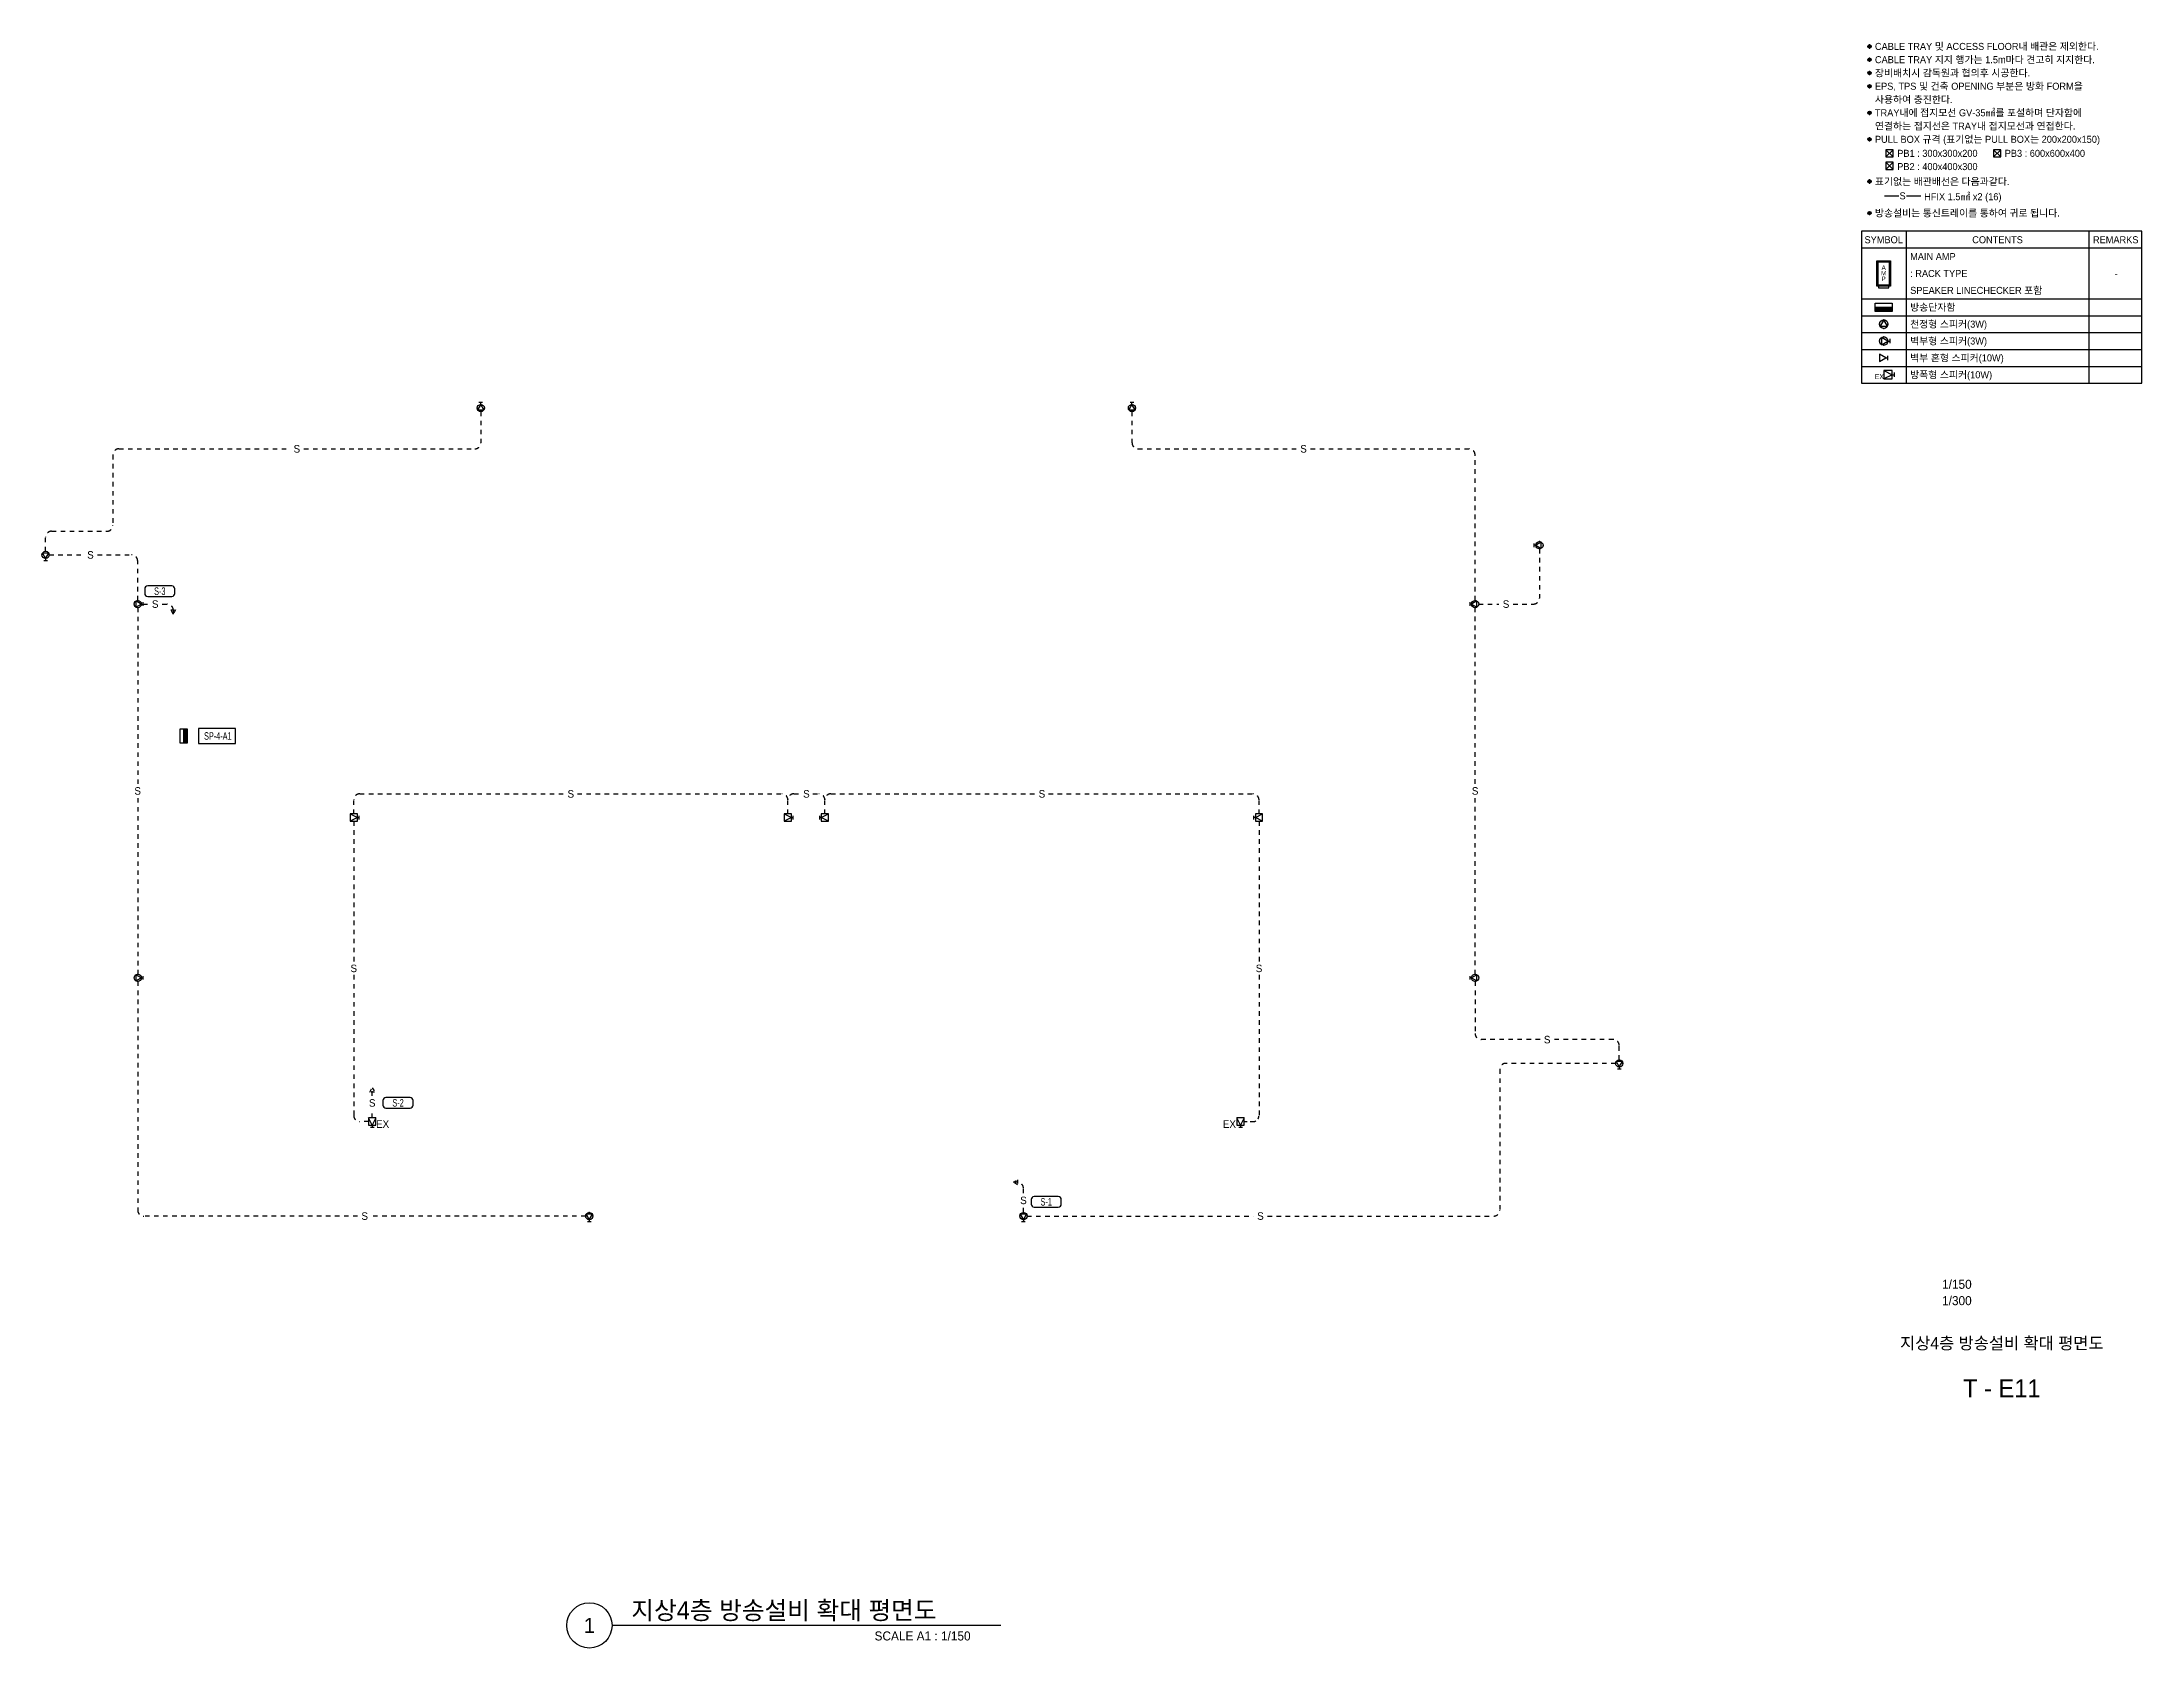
# Model space of a CAD drawing. Header units: millimetres. Extents: x 93478 to 502050, y -351975 to 881490.
# Drawn here: x 271420 to 375900, y 360825 to 440745 of the extents above; entities that cross this region are included whole.
import ezdxf
from ezdxf.enums import TextEntityAlignment as Align

# ---------------------------------------------------------------- set-up
doc = ezdxf.new("R2010")
doc.units = ezdxf.units.MM
doc.header["$LTSCALE"] = 150
doc.set_wipeout_variables(frame=1)
doc.linetypes.add('D1', pattern=[3, 1, -1, 1])
for name, color, linetype in [('------30 Public Address Terminal Board', 3, 'Continuous'), ('------31 Speaker', 3, 'Continuous'), ('-----20 General Symbol', 3, 'Continuous'), ('-----21 Embeded Wire in Ceiling or Wall', 4, 'Continuous'), ('-----23 Concealed or Exposed Wire', 4, 'D1'), ('-----29 Cable Schedule', 1, 'Continuous'), ('-----30 Text', 2, 'Continuous'), ('-----41 Drawing Title', 2, 'Continuous'), ('-----42 Drawing Number', 2, 'Continuous'), ('-----43 Drawing Scale', 3, 'Continuous')]:
    doc.layers.add(name, color=color, linetype=linetype)
doc.styles.add('ELEC', font='')
doc.styles.get('ELEC').set_extended_font_data('Dotum')

# ---------------------------------------------------------------- blocks, each defined once
blk = doc.blocks.new('I02')
for p, q in [((-75, 0), (0, 0)), ((0, -75), (0, 75))]:
    blk.add_line(p, q)
blk.add_lwpolyline([(-300, -130), (-75, 0), (-300, 130)], close=True)
at = {"linetype": 'Continuous'}
blk.add_circle((-225, 0), 150, dxfattribs=at)
for p in [(-225, 150), (-375, 0), (-225, -150), (-75, 0)]:
    blk.add_point(p)
blk = doc.blocks.new('I05')
blk.add_hatch(color=256).paths.add_polyline_path([(300, 150), (-300, 150), (-300, 0), (300, 0)])
blk.add_line((-300, 150), (300, 150))
blk.add_lwpolyline([(-300, 0), (-300, 300), (300, 300), (300, 0)], close=True)
blk = doc.blocks.new('I04')
for p, q in [((-375, 150), (-75, 0)), ((-75, 0), (-375, -150)), ((-75, 0), (0, 0)), ((0, -75), (0, 75))]:
    blk.add_line(p, q)
blk.add_lwpolyline([(-375, -150), (-75, -150), (-75, 150), (-375, 150)], close=True)
blk = doc.blocks.new('O07')
blk.add_lwpolyline([(0, -100), (173, 0), (0, 100)], close=True)
blk = doc.blocks.new('E01-1')
blk.add_lwpolyline([(130, -75), (0, 150), (-130, -75)], close=True)
at = {"linetype": 'Continuous'}
blk.add_circle((0, 0), 150, dxfattribs=at)
for p in [(-150, 0), (0, 150), (150, 0), (0, -150)]:
    blk.add_point(p)
blk = doc.blocks.new('I03')
for p, q in [((-75, 0), (0, 0)), ((0, -75), (0, 75))]:
    blk.add_line(p, q)
blk.add_lwpolyline([(-75, 0), (-300, 130), (-300, -130)], close=True)
blk = doc.blocks.new('I12')
for points in [[(300, 75), (-300, 75), (-300, 1200), (300, 1200)], [(225, 75), (-225, 75), (-225, 0), (225, 0)]]:
    blk.add_lwpolyline(points, close=True)
at = {"color": 1}
blk.add_lwpolyline([(-250, 1150), (250, 1150), (250, 125), (-250, 125)], close=True, dxfattribs=at)
at = {"style": 'ELEC'}
for s, p in [('A', (0, 900)), ('M', (0, 650)), ('P', (0, 400))]:
    blk.add_text(s, height=200, dxfattribs=at).set_placement(p, align=Align.MIDDLE)
blk = doc.blocks.new('A$C9b6ca0ab')
at = {"layer": '-----30 Text'}
h = blk.add_hatch(color=256, dxfattribs=at)
edge = h.paths.add_edge_path()
edge.add_arc((-32211, -9950), 160, 0, 360)
h = blk.add_hatch(color=256, dxfattribs=at)
edge = h.paths.add_edge_path()
edge.add_arc((-32211, -11271), 160, 0, 360)
h = blk.add_hatch(color=256, dxfattribs=at)
edge = h.paths.add_edge_path()
edge.add_arc((-32211, -12592), 160, 0, 360)
h = blk.add_hatch(color=256, dxfattribs=at)
edge = h.paths.add_edge_path()
edge.add_arc((-32211, -13913), 160, 0, 360)
h = blk.add_hatch(color=256, dxfattribs=at)
edge = h.paths.add_edge_path()
edge.add_arc((-32211, -16555), 160, 0, 360)
h = blk.add_hatch(color=256, dxfattribs=at)
edge = h.paths.add_edge_path()
edge.add_arc((-32211, -19196), 160, 0, 360)
h = blk.add_hatch(color=256, dxfattribs=at)
edge = h.paths.add_edge_path()
edge.add_arc((-32211, -23392), 160, 0, 360)
h = blk.add_hatch(color=256, dxfattribs=at)
edge = h.paths.add_edge_path()
edge.add_arc((-32211, -26534), 160, 0, 360)
at = {"layer": '-----20 General Symbol'}
for p, q in [((-29852, -20955), (-30580, -20227)), ((-29852, -20227), (-30580, -20955)), ((-19157, -20955), (-19885, -20227)), ((-19157, -20227), (-19885, -20955)), ((-29852, -22202), (-30580, -21474)), ((-29852, -21474), (-30580, -22202))]:
    blk.add_line(p, q, dxfattribs=at)
for points in [[(-30580, -20227), (-30580, -20955), (-29852, -20955), (-29852, -20227)], [(-19885, -20227), (-19885, -20955), (-19157, -20955), (-19157, -20227)], [(-30580, -21474), (-30580, -22202), (-29852, -22202), (-29852, -21474)]]:
    blk.add_lwpolyline(points, close=True, dxfattribs=at)
at = {"layer": '-----21 Embeded Wire in Ceiling or Wall'}
for p, q in [((-30734, -24820, 0), (-29310, -24820, 0)), ((-28528, -24820, 0), (-27115, -24820, 0))]:
    blk.add_line(p, q, dxfattribs=at)
at = {"layer": '-----30 Text'}
for centre in [(-32211, -9950), (-32211, -11271), (-32211, -12592), (-32211, -13913), (-32211, -16555), (-32211, -19196), (-32211, -23392, 0), (-32211, -26534, 0)]:
    blk.add_circle(centre, 160, dxfattribs=at)
for p in [(-32371, -9950), (-32211, -9790), (-32211, -10110), (-32051, -9950), (-32371, -11271), (-32211, -11111), (-32211, -11431), (-32211, -12432), (-32051, -11271), (-32371, -12592), (-32371, -13913), (-32211, -12752), (-32211, -14073), (-32051, -12592), (-32051, -13913), (-32371, -16555), (-32211, -16714), (-32051, -16555), (-32371, -19196), (-32211, -19037), (-32211, -19356), (-32051, -19196), (-32371, -23392, 0), (-32211, -23232, 0), (-32211, -23552, 0), (-32051, -23392, 0), (-32371, -26534, 0), (-32211, -26694, 0), (-32051, -26534, 0)]:
    blk.add_point(p, dxfattribs=at)
at = {"layer": '-----21 Embeded Wire in Ceiling or Wall', "style": 'ELEC'}
blk.add_text('S', height=700, dxfattribs=at).set_placement((-28925, -24820, 0), align=Align.MIDDLE_CENTER)
at = {"layer": '-----30 Text', "style": 'ELEC'}
for s, p in [('CABLE TRAY 및 ACCESS FLOOR내 배관은 제외한다.', (-31675, -9950)), ('장비배치시 감독원과 협의후 시공한다.', (-31675, -12592)), ('CABLE TRAY 지지 행가는 1.5m마다 견고히 지지한다.', (-31675, -11271)), ('EPS, TPS 및 건축 OPENING 부분은 방화 FORM을', (-31675, -13913)), ('TRAY내에 접지모선 GV-35㎟를 포설하며 단자함에', (-31675, -16555)), ('사용하여 충진한다.', (-31675, -15234)), ('연결하는 접지선은 TRAY내 접지모선과 연접한다.', (-31675, -17876)), ('PULL BOX 규격 (표기없는 PULL BOX는 200x200x150)', (-31675, -19196)), ('PB1 : 300x300x200', (-29455, -20591)), ('PB3 : 600x600x400', (-18761, -20591)), ('표기없는 배관배선은 다음과같다.', (-31675, -23392, 0)), ('PB2 : 400x400x300', (-29455, -21912)), ('HFIX 1.5㎟ x2 (16)', (-26777, -24907, 0)), ('방송설비는 통신트레이를 통하여 귀로 됩니다.', (-31675, -26534, 0))]:
    blk.add_text(s, height=700, dxfattribs=at).set_placement(p, align=Align.MIDDLE_LEFT)
at = {"color": 3}
blk.add_wipeout([(-5100, -28351), (-33000, -28351), (-33000, -43471), (-5100, -43471)], dxfattribs=at).dxf.layer = '-----29 Cable Schedule'
at = {"layer": '-----29 Cable Schedule'}
for p, q in [((-28569, -28351), (-28569, -30031)), ((-10380, -28351), (-10380, -30031)), ((-28569, -30031), (-28569, -43471)), ((-10380, -30031), (-10380, -43471)), ((-33000, -35071), (-5100, -35071)), ((-33000, -36751), (-5100, -36751)), ((-33000, -38431), (-5100, -38431)), ((-33000, -40111), (-5100, -40111)), ((-33000, -41791), (-5100, -41791))]:
    blk.add_line(p, q, dxfattribs=at)
at = {"layer": '-----29 Cable Schedule', "color": 3}
blk.add_line((-5100, -30031), (-33000, -30031), dxfattribs=at)
blk.add_lwpolyline([(-5100, -28351), (-33000, -28351), (-33000, -43471), (-5100, -43471)], close=True, dxfattribs=at)
at = {"layer": '------30 Public Address Terminal Board'}
for name, p, xscale, yscale, zscale in [('I12', (-30802, -33979), 2.240000000000387, 2.240000000000387, 2.240000000000387), ('I05', (-30802, -36331), 2.8, 2.8, 2.8)]:
    blk.add_blockref(name, p, dxfattribs=dict(at, xscale=xscale, yscale=yscale, zscale=zscale))
at = {"layer": '------31 Speaker', "xscale": 2.8, "yscale": 2.8, "zscale": 2.8}
for name, p in [('E01-1', (-30802, -37591)), ('I03', (-30382, -40951)), ('I04', (-29734, -42631))]:
    blk.add_blockref(name, p, dxfattribs=at)
at = {"layer": '-----20 General Symbol', "xscale": 2.8, "yscale": 2.8, "zscale": 2.8}
blk.add_blockref('I02', (-30172, -39271), dxfattribs=at)
at = {"layer": '------31 Speaker', "style": 'ELEC'}
blk.add_text('EX', height=500, dxfattribs=at).set_placement((-31699, -42811), align=Align.MIDDLE_LEFT)
at = {"layer": '-----29 Cable Schedule', "color": 2, "style": 'ELEC'}
for s, p in [('SYMBOL', (-30802, -29191)), ('CONTENTS', (-19474, -29191)), ('REMARKS', (-7716, -29191))]:
    blk.add_text(s, height=700, dxfattribs=at).set_placement(p, align=Align.MIDDLE)
at = {"layer": '-----30 Text', "style": 'ELEC'}
for s, p in [('MAIN AMP', (-28168, -30871)), (': RACK TYPE', (-28168, -32551)), ('-', (-7813, -32551)), ('SPEAKER LINECHECKER 포함 ', (-28168, -34231)), ('방송단자함', (-28168, -35911)), ('천정형 스피커(3W)', (-28168, -37591)), ('벽부형 스피커(3W)', (-28168, -39271)), ('벽부 혼형 스피커(10W)', (-28168, -40951)), ('방폭형 스피커(10W)', (-28168, -42631))]:
    blk.add_text(s, height=700, dxfattribs=at).set_placement(p, align=Align.MIDDLE_LEFT)

msp = doc.modelspace()

# ---------------------------------------------------------------- linework, layer by layer
at = {"layer": '------30 Public Address Terminal Board', "color": 1, "elevation": 0}
msp.add_lwpolyline([(279211, 406585), (279211, 405835), (281050, 405835), (281050, 406585)], close=True, dxfattribs=at)
at = {"layer": '-----23 Concealed or Exposed Wire', "ltscale": 1.5}
for p, q in [((293250, 422350), (293250, 420800)), ((325650, 422350), (325650, 420800)), ((274950, 420200), (274950, 416700)), ((275250, 420500), (283746, 420500)), ((284454, 420500), (292950, 420500)), ((325950, 420500), (333831, 420500)), ((334539, 420500), (342420, 420500)), ((342720, 412955), (342720, 420200)), ((271600, 415400), (271600, 416100)), ((271900, 416400), (274650, 416400)), ((271780, 415220), (273476, 415220)), ((274184, 415220), (275880, 415220)), ((276180, 412955), (276180, 414920)), ((345920, 415520), (345920, 413075)), ((276450, 412775), (276696, 412775)), ((277404, 412775), (277650, 412775)), ((342900, 412775), (343906, 412775)), ((344614, 412775), (345620, 412775)), ((276180, 412595), (276180, 403829)), ((277950, 412475), (277950, 412275)), ((342720, 403829), (342720, 412595)), ((287230, 403330), (297401, 403330)), ((298059, 403330), (308230, 403330)), ((308830, 403330), (309121, 403330)), ((309779, 403330), (310070, 403330)), ((310670, 403330), (320841, 403330)), ((321499, 403330), (331670, 403330)), ((276180, 403121), (276180, 394355)), ((286930, 402330), (286930, 403030)), ((308530, 402330), (308530, 403030)), ((308530, 402330), (308530, 403030)), ((310370, 402330), (310370, 403030)), ((310370, 402330), (310370, 403030)), ((331970, 402330), (331970, 403030)), ((342720, 394355), (342720, 403121)), ((286930, 401970), (286930, 394974)), ((331970, 401970), (331970, 394974)), ((276180, 393995), (276180, 382620)), ((286930, 394316), (286930, 387320)), ((331970, 394316), (331970, 387320)), ((342720, 393995), (342720, 391400)), ((345952, 391100), (343020, 391100)), ((349593, 391100), (346660, 391100)), ((349893, 390100), (349893, 390800)), ((349713, 389920), (344250, 389920)), ((287850, 388304), (287850, 388700)), ((343950, 389620), (343950, 382620)), ((287670, 387020), (287230, 387020)), ((287850, 387200), (287850, 387596)), ((319950, 384000), (319750, 384000)), ((320250, 383454), (320250, 383700)), ((320250, 382500), (320250, 382746)), ((287121, 382320), (276480, 382320)), ((298470, 382320), (287829, 382320)), ((320430, 382320), (331686, 382320)), ((332394, 382320), (343650, 382320))]:
    msp.add_line(p, q, dxfattribs=at)
at = {"layer": '-----23 Concealed or Exposed Wire'}
msp.add_line((331230, 387020), (331670, 387020), dxfattribs=at)
at = {"layer": '-----23 Concealed or Exposed Wire', "ltscale": 1.5}
for centre, start, end in [((275250, 420200), 90, 180), ((292950, 420800), 270, 0), ((325950, 420800), 180, 270), ((342420, 420200), 0, 90), ((271900, 416100), 90, 180), ((274650, 416700), 270, 0), ((275880, 414920), 0, 90), ((277650, 412475), 0, 90), ((345620, 413075), 270, 0), ((287230, 403030), 90, 180), ((308230, 403030), 0, 90), ((308830, 403030), 90, 180), ((310070, 403030), 0, 90), ((310670, 403030), 90, 180), ((331670, 403030), 0, 90), ((343020, 391400), 180, 270), ((349593, 390800), 0, 90), ((344250, 389620), 90, 180), ((287230, 387320), 180, 270), ((319950, 383700), 0, 90), ((276480, 382620), 180, 270), ((343650, 382620), 270, 0)]:
    msp.add_arc(centre, 300, start, end, dxfattribs=at)
at = {"layer": '-----23 Concealed or Exposed Wire'}
msp.add_arc((331670, 387320), 300, 270, 0, dxfattribs=at)
at = {"layer": '-----41 Drawing Title', "color": 7}
msp.add_line((319120, 361950), (299780, 361950), dxfattribs=at)
msp.add_circle((298655, 361950), 1125, dxfattribs=at)
at = {"color": 1, "linetype": 'Continuous', "elevation": 0}
for points in [[(276531, 413303, 0.4142136), (276681, 413153), (277881, 413153, 0.4142136), (278031, 413303), (278031, 413528, 0.4142136), (277881, 413678), (276681, 413678, 0.4142136), (276531, 413528)], [(288384, 387843, 0.4142136), (288534, 387693), (289734, 387693, 0.4142136), (289884, 387843), (289884, 388068, 0.4142136), (289734, 388218), (288534, 388218, 0.4142136), (288384, 388068)], [(320632, 382917, 0.4142136), (320782, 382767), (321982, 382767, 0.4142136), (322132, 382917), (322132, 383142, 0.4142136), (321982, 383292), (320782, 383292, 0.4142136), (320632, 383142)]]:
    msp.add_lwpolyline(points, format="xyb", close=True, dxfattribs=at)

# ---------------------------------------------------------------- block references
at = {"layer": '------30 Public Address Terminal Board', "xscale": 1.2, "yscale": 1.2, "zscale": 1.2, "rotation": 90}
msp.add_blockref('I05', (278650, 406210), dxfattribs=at)
at = {"layer": '------31 Speaker', "xscale": 1.2, "yscale": 1.2, "zscale": 1.2}
for name, p, rotation in [('I02', (293250, 422800), 90), ('I02', (325650, 422800), 90), ('I02', (345650, 415700), 180), ('I02', (271600, 414950), 270), ('I02', (342450, 412775), 180), ('I04', (310100, 402150), 180), ('I04', (331700, 402150), 180), ('I02', (342450, 394175), 180), ('I02', (349893, 389650), 270), ('I04', (287850, 386750), 269.9999999999999), ('I04', (331050, 386750), 269.9999999999999), ('I02', (298650, 382050), 270), ('I02', (320250, 382050), 270)]:
    msp.add_blockref(name, p, dxfattribs=dict(at, rotation=rotation))
for name, p in [('I02', (276450, 412775)), ('I04', (287200, 402150)), ('I04', (308800, 402150)), ('I02', (276450, 394175))]:
    msp.add_blockref(name, p, dxfattribs=at)
at = {"layer": '-----23 Concealed or Exposed Wire', "ltscale": 1.5, "xscale": -1.2, "yscale": 1.2, "zscale": 1.2}
for p, rotation in [((277950, 412483), 90), ((287850, 388492), 270)]:
    msp.add_blockref('O07', p, dxfattribs=dict(at, rotation=rotation))
msp.add_blockref('O07', (319958, 384000), dxfattribs=at)
at = {"layer": '-----29 Cable Schedule', "xscale": 0.5, "yscale": 0.5, "zscale": 0.5}
msp.add_blockref('A$C9b6ca0ab', (378450, 445500), dxfattribs=at)

# ---------------------------------------------------------------- texts
at = {"layer": '------30 Public Address Terminal Board', "style": 'ELEC', "width": 0.7}
msp.add_text('SP-4-A1', height=375, dxfattribs=at).set_placement((280168, 406210), align=Align.MIDDLE_CENTER)
at = {"layer": '------31 Speaker', "style": 'ELEC'}
for p in [(288366, 386897), (330496, 386897)]:
    msp.add_text('EX', height=375, dxfattribs=at).set_placement(p, align=Align.MIDDLE_CENTER)
at = {"layer": '-----23 Concealed or Exposed Wire', "ltscale": 1.5, "style": 'ELEC'}
for p in [(284100, 420500), (334185, 420500), (273830, 415220), (277050, 412775), (344260, 412775), (276180, 403475), (297730, 403330), (309450, 403330), (321170, 403330), (342720, 403475), (286930, 394645), (331970, 394645), (346306, 391100), (287850, 387950), (287475, 382320), (320250, 383100), (332040, 382320)]:
    msp.add_text('S', height=375, dxfattribs=at).set_placement(p, align=Align.MIDDLE_CENTER)
at = {"layer": '-----41 Drawing Title', "style": 'ELEC'}
msp.add_text('지상4층 방송설비 확대 평면도', height=600, dxfattribs=at).set_placement((368925, 375995), align=Align.MIDDLE_CENTER)
at = {"layer": '-----41 Drawing Title', "color": 2, "style": 'ELEC'}
msp.add_text('지상4층 방송설비 확대 평면도', height=900, dxfattribs=at).set_placement((300739, 362250))
at = {"layer": '-----41 Drawing Title', "color": 7, "style": 'ELEC'}
msp.add_text('1', height=750, dxfattribs=at).set_placement((298655, 361950), align=Align.MIDDLE)
at = {"layer": '-----41 Drawing Title', "style": 'ELEC'}
msp.add_text('SCALE A1 : 1/150', height=450, dxfattribs=at).set_placement((317620, 361200), align=Align.RIGHT)
at = {"layer": '-----42 Drawing Number', "style": 'ELEC'}
msp.add_text('T - E11', height=900, dxfattribs=at).set_placement((368925, 373745), align=Align.MIDDLE_CENTER)
at = {"layer": '-----43 Drawing Scale', "style": 'ELEC'}
for s, p in [('1/150', (366690, 378925)), ('1/300', (366690, 378110))]:
    msp.add_text(s, height=450, dxfattribs=at).set_placement(p, align=Align.MIDDLE_CENTER)
at = {"linetype": 'Continuous', "style": 'ELEC', "width": 0.7}
for s, p in [('S-3', (277281, 413416)), ('S-2', (289134, 387955)), ('S-1', (321382, 383030))]:
    msp.add_text(s, height=375, dxfattribs=at).set_placement(p, align=Align.MIDDLE)

doc.saveas('drawing.dxf')
